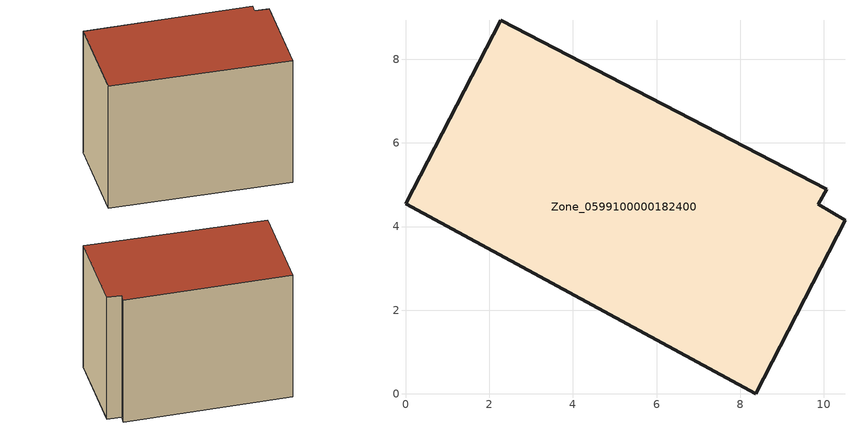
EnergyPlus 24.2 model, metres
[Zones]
Zone_0599100000182400
 floor ground (C_G): 10.06,4.89 9.86,4.53 10.5,4.15 8.36,0 0,4.54 2.28,8.93 z0
 wall outside (C_F): 10.06,4.89 2.28,8.93 0,4.54 8.36,0 10.5,4.15 9.86,4.53 10.06,4.89 z0:7.45
 roof outside (C_R): 9.86,4.53 10.06,4.89 2.28,8.93 0,4.54 8.36,0 10.5,4.15 z7.45
[BUILDING]
Pand.0599100000182400: North Axis=0; Terrain=City; Loads Convergence Tolerance Value=0.04; Temperature Convergence Tolerance Value=0.4; Solar Distribution=FullExterior; Maximum Number of Warmup Days=25; Minimum Number of Warmup Days=1
[Site:Location]
Rotterdam.The.Hague.AP_ZH_NLD Design_Conditions: Latitude=51.96; Longitude=4.45; Time Zone=1; Elevation=-4.5
[SITE:GROUNDTEMPERATURE:BUILDINGSURFACE]
18, 18, 18, 18, 18, 18, 18, 18, 18, 18, 18, 18
[MATERIAL] Thermal Absorptance=0.9; Solar Absorptance=0.7; Visible Absorptance=0.7
Name | Roughness | Thickness | Conductivity | Density | Specific Heat
G.TC.1946 | MediumSmooth | 0.15 | 1 | 540 | 1210
F.TC.1946 | Rough | 0.3 | 0.857143 | 1920 | 840
R.TC.1946 | MediumRough | 0.2 | 0.909091 | 1500 | 1000
[CONSTRUCTION]
C_G: G.TC.1946
C_F: F.TC.1946
C_R: R.TC.1946
[ZONE]
Zone_0599100000182400: Type=1; Multiplier=1; Ceiling Height=Autocalculate; Volume=Autocalculate; Floor Area=autocalculate; Part of Total Floor Area=Yes
[ZONEINFILTRATION:DESIGNFLOWRATE]
Infil_Zone_0599100000182400: Zone or ZoneList or Space or SpaceList=Zone_0599100000182400; Schedule=AlwaysOn; Design Flow Rate Calculation Method=Flow/Area; Flow Rate per Floor Area=0.003; Constant Term Coefficient=1; Temperature Term Coefficient=0; Velocity Term Coefficient=0; Velocity Squared Term Coefficient=0
[HVACTEMPLATE:ZONE:IDEALLOADSAIRSYSTEM]
Zone_0599100000182400: Maximum Heating Supply Air Temperature=50; Minimum Cooling Supply Air Temperature=13; Maximum Heating Supply Air Humidity Ratio=0.0156; Minimum Cooling Supply Air Humidity Ratio=0.0077; Heating Limit=NoLimit; Cooling Limit=NoLimit; Dehumidification Control Type=ConstantSensibleHeatRatio; Cooling Sensible Heat Ratio=0.7; Dehumidification Setpoint=60; Humidification Control Type=None; Humidification Setpoint=30; Outdoor Air Method=None; Outdoor Air Flow Rate per Person=0.00944; Outdoor Air Flow Rate per Zone Floor Area=0; Outdoor Air Flow Rate per Zone=0; Demand Controlled Ventilation Type=None; Outdoor Air Economizer Type=NoEconomizer; Heat Recovery Type=None; Sensible Heat Recovery Effectiveness=0.7; Latent Heat Recovery Effectiveness=0.65
[ZONECONTROL:THERMOSTAT]
ThermostatControl_Zone_0599100000182400: Zone or ZoneList=Zone_0599100000182400; Control Type Schedule=DualSetpointControlType; Control 1=Thermostat_Zone_0599100000182400; Temperature Difference Between Cutout And Setpoint=0
[THERMOSTATSETPOINT:DUALSETPOINT]
Thermostat_Zone_0599100000182400: Heating Setpoint Temperature Schedule=HeatingSetpoint_Zone_0599100000182400; Cooling Setpoint Temperature Schedule=CoolingSetpoint_Zone_0599100000182400
[SCHEDULE:COMPACT]
HeatingSetpoint_Zone_0599100000182400: Through: 12/31, For: AllDays, Until: 24:00, 21
CoolingSetpoint_Zone_0599100000182400: Through: 12/31, For: AllDays, Until: 24:00, 24
DualSetpointControlType: Through: 12/31, For: AllDays, Until: 24:00, 4
AlwaysOn: Through: 12/31, For: AllDays, Until: 24:00, 1
